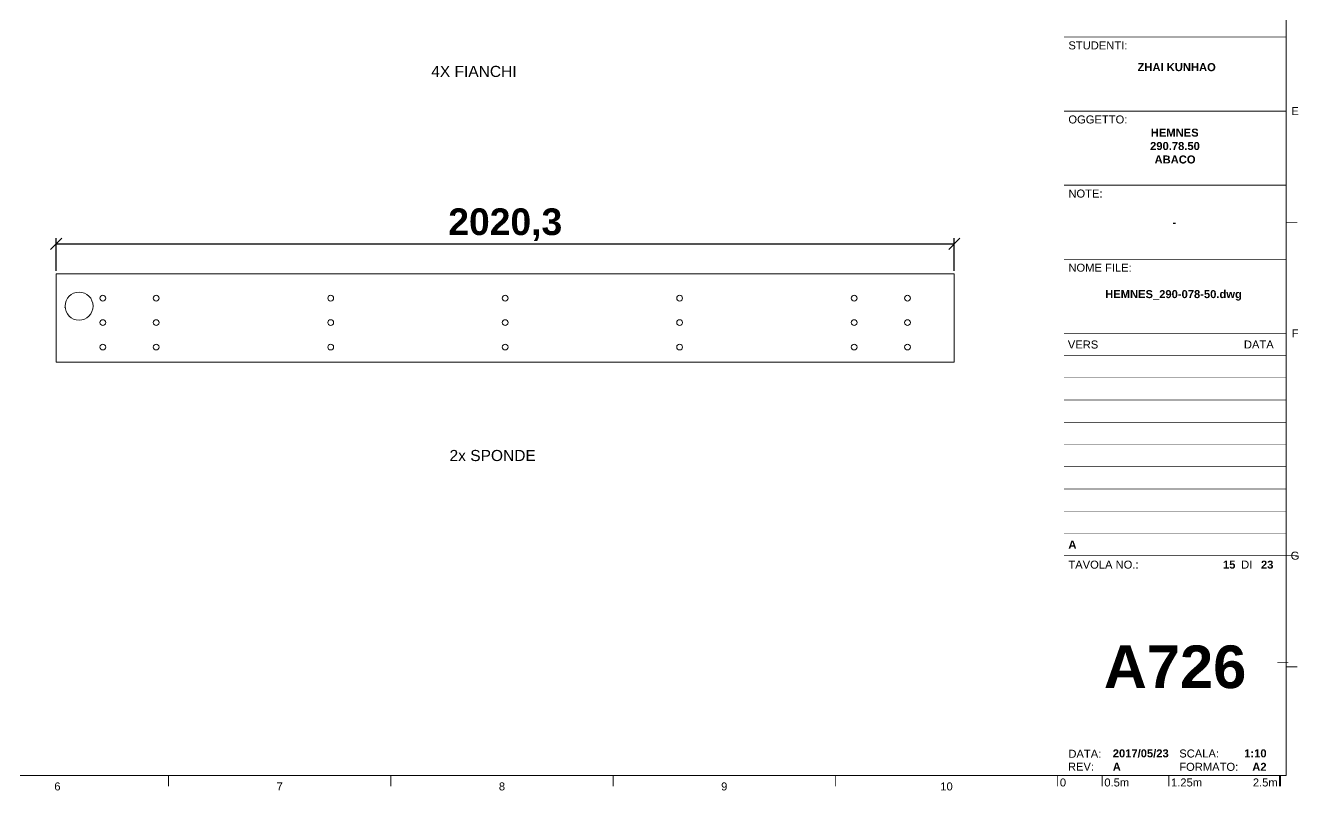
# Paper-space layout 'A726' of a CAD drawing. Header units: centimetres, sheet in millimetres. Extents: x 11 to 577, y 10 to 416.
# Drawn here: x 287.7 to 574.1, y 10 to 182.1 of the extents above; entities that cross this region are included whole.
import ezdxf
from ezdxf.enums import TextEntityAlignment as Align

# ---------------------------------------------------------------- set-up
doc = ezdxf.new("R2010")
doc.units = ezdxf.units.CM
for name, color, linetype, lineweight in [('A-ANNO-DIMS', 1, 'Continuous', 18), ('A-ELEV-MBE', 8, 'Continuous', 18), ('G-ANNO-TEXT', 3, 'Continuous', 18), ('G-ANNO-TTLB', 3, 'Continuous', 18)]:
    doc.layers.add(name, color=color, linetype=linetype, lineweight=lineweight)
doc.styles.add('ARIAL', font='arial.ttf')
doc.styles.add('ARIAL-BOLD', font='arialbd.ttf')
doc.styles.add('E-ARIAL', font='arial.ttf')
doc.dimstyles.new('ISO-25', dxfattribs={"dimtxt": 6, "dimasz": 2.5, "dimexe": 1.25, "dimexo": 0.625, "dimtad": 1, "dimlfac": 10, "dimtxsty": 'ARIAL-BOLD', "dimblk": 'OBLIQUE', "dimcen": 2.5, "dimclrt": 256, "dimadec": 0, "dimazin": 0, "dimtfac": 1, "dimtmove": 0, "dimatfit": 3, "dimfxl": 1, "dimarcsym": 0})

# ---------------------------------------------------------------- blocks, each defined once
blk = doc.blocks.new('_Oblique')
at = {"color": 0, "linetype": 'ByBlock', "lineweight": -2}
blk.add_line((-0.5, -0.5), (0.5, 0.5), dxfattribs=at)
blk = doc.blocks.new('*D74')
at = {"layer": 'A-ANNO-DIMS', "color": 0, "lineweight": -2, "transparency": 16777216}
for p, q in [((294.65, 126.91), (294.65, 134.24)), ((294.65, 132.99), (496.68, 132.99)), ((496.68, 126.91), (496.68, 134.24))]:
    blk.add_line(p, q, dxfattribs=at)
at = {"layer": 'Defpoints', "color": 0, "transparency": 16777216}
for p in [(496.68, 132.99), (294.65, 126.28), (496.68, 126.28)]:
    blk.add_point(p, dxfattribs=at)
at = {"layer": 'A-ANNO-DIMS', "color": 0, "lineweight": -2, "transparency": 16777216, "xscale": 2.5, "yscale": 2.5, "zscale": 2.5, "rotation": 180}
blk.add_blockref('_Oblique', (294.65, 132.99), dxfattribs=at)
at = {"layer": 'A-ANNO-DIMS', "color": 0, "lineweight": -2, "transparency": 16777216, "xscale": 2.5, "yscale": 2.5, "zscale": 2.5}
blk.add_blockref('_Oblique', (496.68, 132.99), dxfattribs=at)
at = {"layer": 'A-ANNO-DIMS', "transparency": 16777216, "insert": (395.67, 137.3), "char_height": 6, "attachment_point": 5, "style": 'ARIAL-BOLD'}
blk.add_mtext('2020,3', dxfattribs=at)
blk = doc.blocks.new('*U50')
at = {"layer": 'G-ANNO-TTLB'}
for points, const_width in [([(0, -2.5), (0, 0)], 0.18), ([(10, 0), (10, -2.5)], 0.18), ([(25, 0), (25, -2.5)], 0.18), ([(50, 0), (50, -2.5)], 0.48)]:
    blk.add_lwpolyline(points, dxfattribs=dict(at, const_width=const_width))
at = {"layer": 'G-ANNO-TEXT', "style": 'E-ARIAL'}
blk.add_text('0', height=1.8, dxfattribs=at).set_placement((1.2, -0.7), align=Align.TOP_CENTER)
for s, p in [('0.5m', (10.5, -2.5)), ('1.25m', (25.5, -2.5))]:
    blk.add_text(s, height=1.8, dxfattribs=at).set_placement(p)
blk.add_text('2.5m', height=1.8, dxfattribs=at).set_placement((49.5, -2.5), align=Align.RIGHT)
blk = doc.blocks.new('BLOCK_TITLE')
at = {"layer": 'G-ANNO-TTLB'}
for points, const_width in [([(0, 166.67), (-50, 166.67)], 0.18), ([(-50, 166.67), (0, 166.67)], 0.18), ([(-50, 150), (0, 150)], 0.18), ([(-50, 150), (0, 150)], 0.18), ([(-50, 150), (0, 150)], 0.18), ([(-50, 150), (0, 150)], 0.18), ([(-50, 133.33), (0, 133.33)], 0.18), ([(-50, 116.67), (0, 116.67)], 0.18), ([(-50, 116.67), (0, 116.67)], 0.18), ([(-50, 100), (0, 100)], 0.18), ([(-50, 95), (0, 95)], 0.12), ([(-50, 90), (0, 90)], 0.12), ([(-50, 85), (0, 85)], 0.12), ([(-50, 80), (0, 80)], 0.12), ([(-50, 75), (0, 75)], 0.12), ([(-50, 70), (0, 70)], 0.12), ([(-50, 65), (0, 65)], 0.12), ([(-50, 60), (0, 60)], 0.12), ([(-50, 55), (0, 55)], 0.12), ([(-50, 50), (0, 50)], 0.18), ([(-50, 50), (0, 50)], 0.18)]:
    blk.add_lwpolyline(points, dxfattribs=dict(at, const_width=const_width))
at = {"layer": 'G-ANNO-TTLB', "const_width": 0.18, "flags": 128}
blk.add_lwpolyline([(2.5, 50), (0, 50)], dxfattribs=at)
blk.add_lwpolyline([(2.5, 50), (0, 50)], dxfattribs=at)
at = {"layer": 'G-ANNO-TEXT', "style": 'ARIAL'}
for s, p in [('STUDENTI:', (-49, 165.68)), ('OGGETTO:', (-49, 149.02)), ('NOTE:', (-49, 132.35)), ('NOME FILE:', (-49, 115.68)), ('TAVOLA NO.:', (-49, 48.88))]:
    blk.add_text(s, height=1.8, dxfattribs=at).set_placement(p, align=Align.TOP_LEFT)
for s, p in [('VERS', (-49.13, 97.5)), ('DI', (-10.14, 47.99)), ('DATA:', (-49, 5.44)), ('SCALA:', (-24.06, 5.5)), ('REV:', (-49.1, 2.54)), ('FORMATO:', (-24.06, 2.5))]:
    blk.add_text(s, height=1.8, dxfattribs=at).set_placement(p, align=Align.MIDDLE_LEFT)
blk.add_text('DATA', height=1.8, dxfattribs=at).set_placement((-2.81, 97.5), align=Align.MIDDLE_RIGHT)
at = {"layer": 'G-ANNO-TEXT', "style": 'ARIAL-BOLD'}
for tag, p, height in [('PROJECT_TITLE_001', (-41.2, 228.22), 3.6), ('PROJECT_TITLE_002', (-36.08, 222.16), 3.6), ('PROJECT_TITLE_003', (-34.58, 216.1), 3.6), ('STUDENTS_001', (-30.84, 153.05), 1.8), ('DRAWING_TITLE_001', (-32.36, 142.66), 1.8), ('NOTES_001', (-25.17, 124.1), 1.8), ('FILENAME_001', (-38.65, 109.01), 1.8)]:
    blk.add_attdef(tag, p, '', height=height, dxfattribs=at)
at = {"layer": 'G-ANNO-TEXT', "style": 'ARIAL-BOLD', "flags": 2}
for tag, p in [('CLASS_001', (-38.72, 194.27)), ('CLASS_002', (-34.96, 191.24)), ('PROFESSOR_001', (-35.55, 175.36))]:
    blk.add_attdef(tag, p, '', height=1.8, dxfattribs=at)
at = {"layer": 'G-ANNO-TEXT', "style": 'ARIAL-BOLD'}
for tag, p in [('VERSION_9', (-49, 92.5)), ('VERSION_8', (-49, 87.5)), ('VERSION_7', (-49, 82.5)), ('VERSION_6', (-49, 77.5)), ('VERSION_5', (-49, 72.5)), ('VERSION_4', (-49, 67.5)), ('VERSION_3', (-49, 62.5)), ('VERSION_2', (-49, 57.5)), ('VERSION_1', (-49, 52.5)), ('SHEET_TOTAL', (-5.68, 47.98)), ('DATE', (-39.01, 5.53)), ('REV', (-39.01, 2.51))]:
    blk.add_attdef(tag, text='', height=1.8, dxfattribs=at).set_placement(p, align=Align.MIDDLE_LEFT)
for tag, p in [('DATA_9', (-2.81, 92.5)), ('DATA_8', (-2.81, 87.5)), ('DATA_7', (-2.81, 82.5)), ('DATA_6', (-2.81, 77.5)), ('DATA_5', (-2.81, 72.5)), ('DATA_4', (-2.81, 67.5)), ('DATA_3', (-2.81, 62.5)), ('DATA_2', (-2.81, 57.5)), ('DATA_1', (-2.81, 52.5)), ('SHEET_COPY', (-11.42, 47.98)), ('SCALE', (-4.42, 5.53))]:
    blk.add_attdef(tag, text='', height=1.8, dxfattribs=at).set_placement(p, align=Align.MIDDLE_RIGHT)
blk.add_attdef('SHEET', text='', height=9.6, dxfattribs=at).set_placement((-25, 25), align=Align.MIDDLE_CENTER)

psp = doc.layouts.new('A726')

# ---------------------------------------------------------------- linework, layer by layer
at = {"layer": 'A-ELEV-MBE'}
for p, q in [((294.65, 126.2819), (496.6801, 126.2819)), ((294.65, 126.2819), (294.65, 106.3486)), ((496.6801, 126.2819), (496.6801, 106.3486)), ((296.5685, 118.5819), (296.5685, 118.6819)), ((496.6801, 106.3486), (294.65, 106.3486))]:
    psp.add_line(p, q, dxfattribs=at)
for centre, radius in [((299.8, 118.9819), 3.15), ((305.15, 120.7819), 0.65), ((317.15, 120.7819), 0.65), ((356.4, 120.7819), 0.65), ((395.65, 120.7819), 0.65), ((434.9, 120.7819), 0.65), ((474.15, 120.7819), 0.65), ((486.15, 120.7819), 0.65), ((305.15, 115.2819), 0.65), ((317.15, 115.2819), 0.65), ((356.4, 115.2819), 0.65), ((395.65, 115.2819), 0.65), ((434.9, 115.2819), 0.65), ((474.15, 115.2819), 0.65), ((486.15, 115.2819), 0.65), ((305.15, 109.7736), 0.65), ((317.15, 109.7736), 0.65), ((356.4, 109.7736), 0.65), ((395.65, 109.7736), 0.65), ((434.9, 109.7736), 0.65), ((474.15, 109.7736), 0.65), ((486.15, 109.7736), 0.65)]:
    psp.add_circle(centre, radius, dxfattribs=at)
at = {"layer": 'G-ANNO-TTLB'}
for p, q in [((571.3439, 13.4399), (571.3439, 411.8556)), ((13.93, 13.4399), (571.3439, 13.4399))]:
    psp.add_line(p, q, dxfattribs=at)
at = {"layer": 'G-ANNO-TTLB', "const_width": 0.18, "flags": 128}
for points in [[(573.8439, 137.8556), (571.3439, 137.8556)], [(571.8555, 38.8426), (569.3555, 38.8426)], [(573.8439, 37.8556), (571.3439, 37.8556)], [(319.93, 13.4399), (319.93, 10.9399)], [(369.93, 13.4399), (369.93, 10.9399)], [(419.93, 13.4399), (419.93, 10.9399)], [(469.93, 13.4399), (469.93, 10.9399)], [(519.93, 13.4399), (519.93, 10.9399)], [(569.93, 13.4399), (569.93, 10.9399)]]:
    psp.add_lwpolyline(points, dxfattribs=at)

# ---------------------------------------------------------------- block references
psp.add_blockref('*U50', (519.93, 13.4399))

# ---------------------------------------------------------------- texts
at = {"layer": 'G-ANNO-TEXT', "style": 'ARIAL'}
for s, p in [('E', (573.3272, 162.8556)), ('F', (573.3272, 112.8556)), ('G', (573.3272, 62.8556)), ('6', (294.93, 10.9482)), ('7', (344.93, 10.9482)), ('8', (394.93, 10.9482)), ('9', (444.93, 10.9482)), ('10', (494.93, 10.9482))]:
    psp.add_text(s, height=1.8, dxfattribs=at).set_placement(p, align=Align.MIDDLE_CENTER)
at = {"layer": 'G-ANNO-TEXT', "char_height": 2.5, "attachment_point": 1}
for s, insert in [('{\\fArial|b0|i0|c134|p34;4X FIANCHI}', (379.0135, 173.033)), ('{\\fArial|b0|i0|c0|p34;2x SPONDE}', (383.136, 86.6355))]:
    psp.add_mtext_dynamic_manual_height_columns(s, width=76.045492, gutter_width=1, heights=[0], dxfattribs=dict(at, insert=insert))

# ---------------------------------------------------------------- dimensions: what is measured, and where the dimension line sits
at = {"layer": 'A-ANNO-DIMS'}
dim = psp.add_linear_dim(base=(496.6801, 132.9889), p1=(294.65, 126.2819), p2=(496.6801, 126.2819), dimstyle='ISO-25', dxfattribs=at)
dim.commit()
dim.dimension.update_dxf_attribs({"geometry": '*D74', "text_midpoint": (395.6651, 137.2953)})

# ---------------------------------------------------------------- next in the draw order: block references
ref = psp.add_blockref('BLOCK_TITLE', (571.3439, 12.8556))
ref.add_attrib('SHEET_COPY', '15', dxfattribs={"layer": 'G-ANNO-TEXT', "height": 1.8, "style": 'ARIAL-BOLD'}).set_placement((559.9207, 60.8369), align=Align.MIDDLE_RIGHT)
ref.add_attrib('SHEET_TOTAL', '23', dxfattribs={"layer": 'G-ANNO-TEXT', "height": 1.8, "style": 'ARIAL-BOLD'}).set_placement((565.6632, 60.8369), align=Align.MIDDLE_LEFT)
ref.add_attrib('SCALE', '1:10', dxfattribs={"layer": 'G-ANNO-TEXT', "height": 1.8, "style": 'ARIAL-BOLD'}).set_placement((566.9276, 18.3859), align=Align.MIDDLE_RIGHT)
ref.add_attrib('REV', 'A', dxfattribs={"layer": 'G-ANNO-TEXT', "height": 1.8, "style": 'ARIAL-BOLD'}).set_placement((532.329, 15.3621), align=Align.MIDDLE_LEFT)
ref.add_attrib('DATE', '2017/05/23', dxfattribs={"layer": 'G-ANNO-TEXT', "height": 1.8, "style": 'ARIAL-BOLD'}).set_placement((532.329, 18.3859), align=Align.MIDDLE_LEFT)
ref.add_attrib('SHEET', 'A726', dxfattribs={"layer": 'G-ANNO-TEXT', "height": 9.6, "style": 'ARIAL-BOLD'}).set_placement((546.3439, 37.8556), align=Align.MIDDLE_CENTER)
ref.add_attrib('VERSION_1', 'A', dxfattribs={"layer": 'G-ANNO-TEXT', "height": 1.8, "style": 'ARIAL-BOLD'}).set_placement((522.3439, 65.3556), align=Align.MIDDLE_LEFT)
ref.add_attrib('FILENAME_001', 'HEMNES_290-078-50.dwg', (530.6172, 120.7875), dxfattribs={"layer": 'G-ANNO-TEXT', "height": 1.8, "style": 'ARIAL-BOLD'})
ref.add_attrib('NOTES_001', '-', (545.7533, 136.9556), dxfattribs={"layer": 'G-ANNO-TEXT', "height": 1.8, "style": 'ARIAL-BOLD'})
ref.add_attrib('DRAWING_TITLE_001', 'HEMNES', (540.8813, 157.1116), dxfattribs={"layer": 'G-ANNO-TEXT', "height": 1.8, "style": 'ARIAL-BOLD'})
ref.add_attrib('STUDENTS_001', 'ZHAI KUNHAO', (537.8989, 171.8411), dxfattribs={"layer": 'G-ANNO-TEXT', "height": 1.8, "style": 'ARIAL-BOLD'})
ref.add_attrib('A1', 'A2', (563.7131, 14.4556), dxfattribs={"layer": 'G-ANNO-TEXT', "height": 1.8, "style": 'ARIAL-BOLD'})
ref.add_attrib('DRAWING_TITLE_002', '290.78.50', (540.7284, 154.1042), dxfattribs={"layer": 'G-ANNO-TEXT', "height": 1.8, "style": 'ARIAL-BOLD'})
ref.add_attrib('DRAWING_TITLE_003', 'ABACO', (541.7316, 151.0735), dxfattribs={"layer": 'G-ANNO-TEXT', "height": 1.8, "style": 'ARIAL-BOLD'})

doc.saveas('drawing.dxf')
